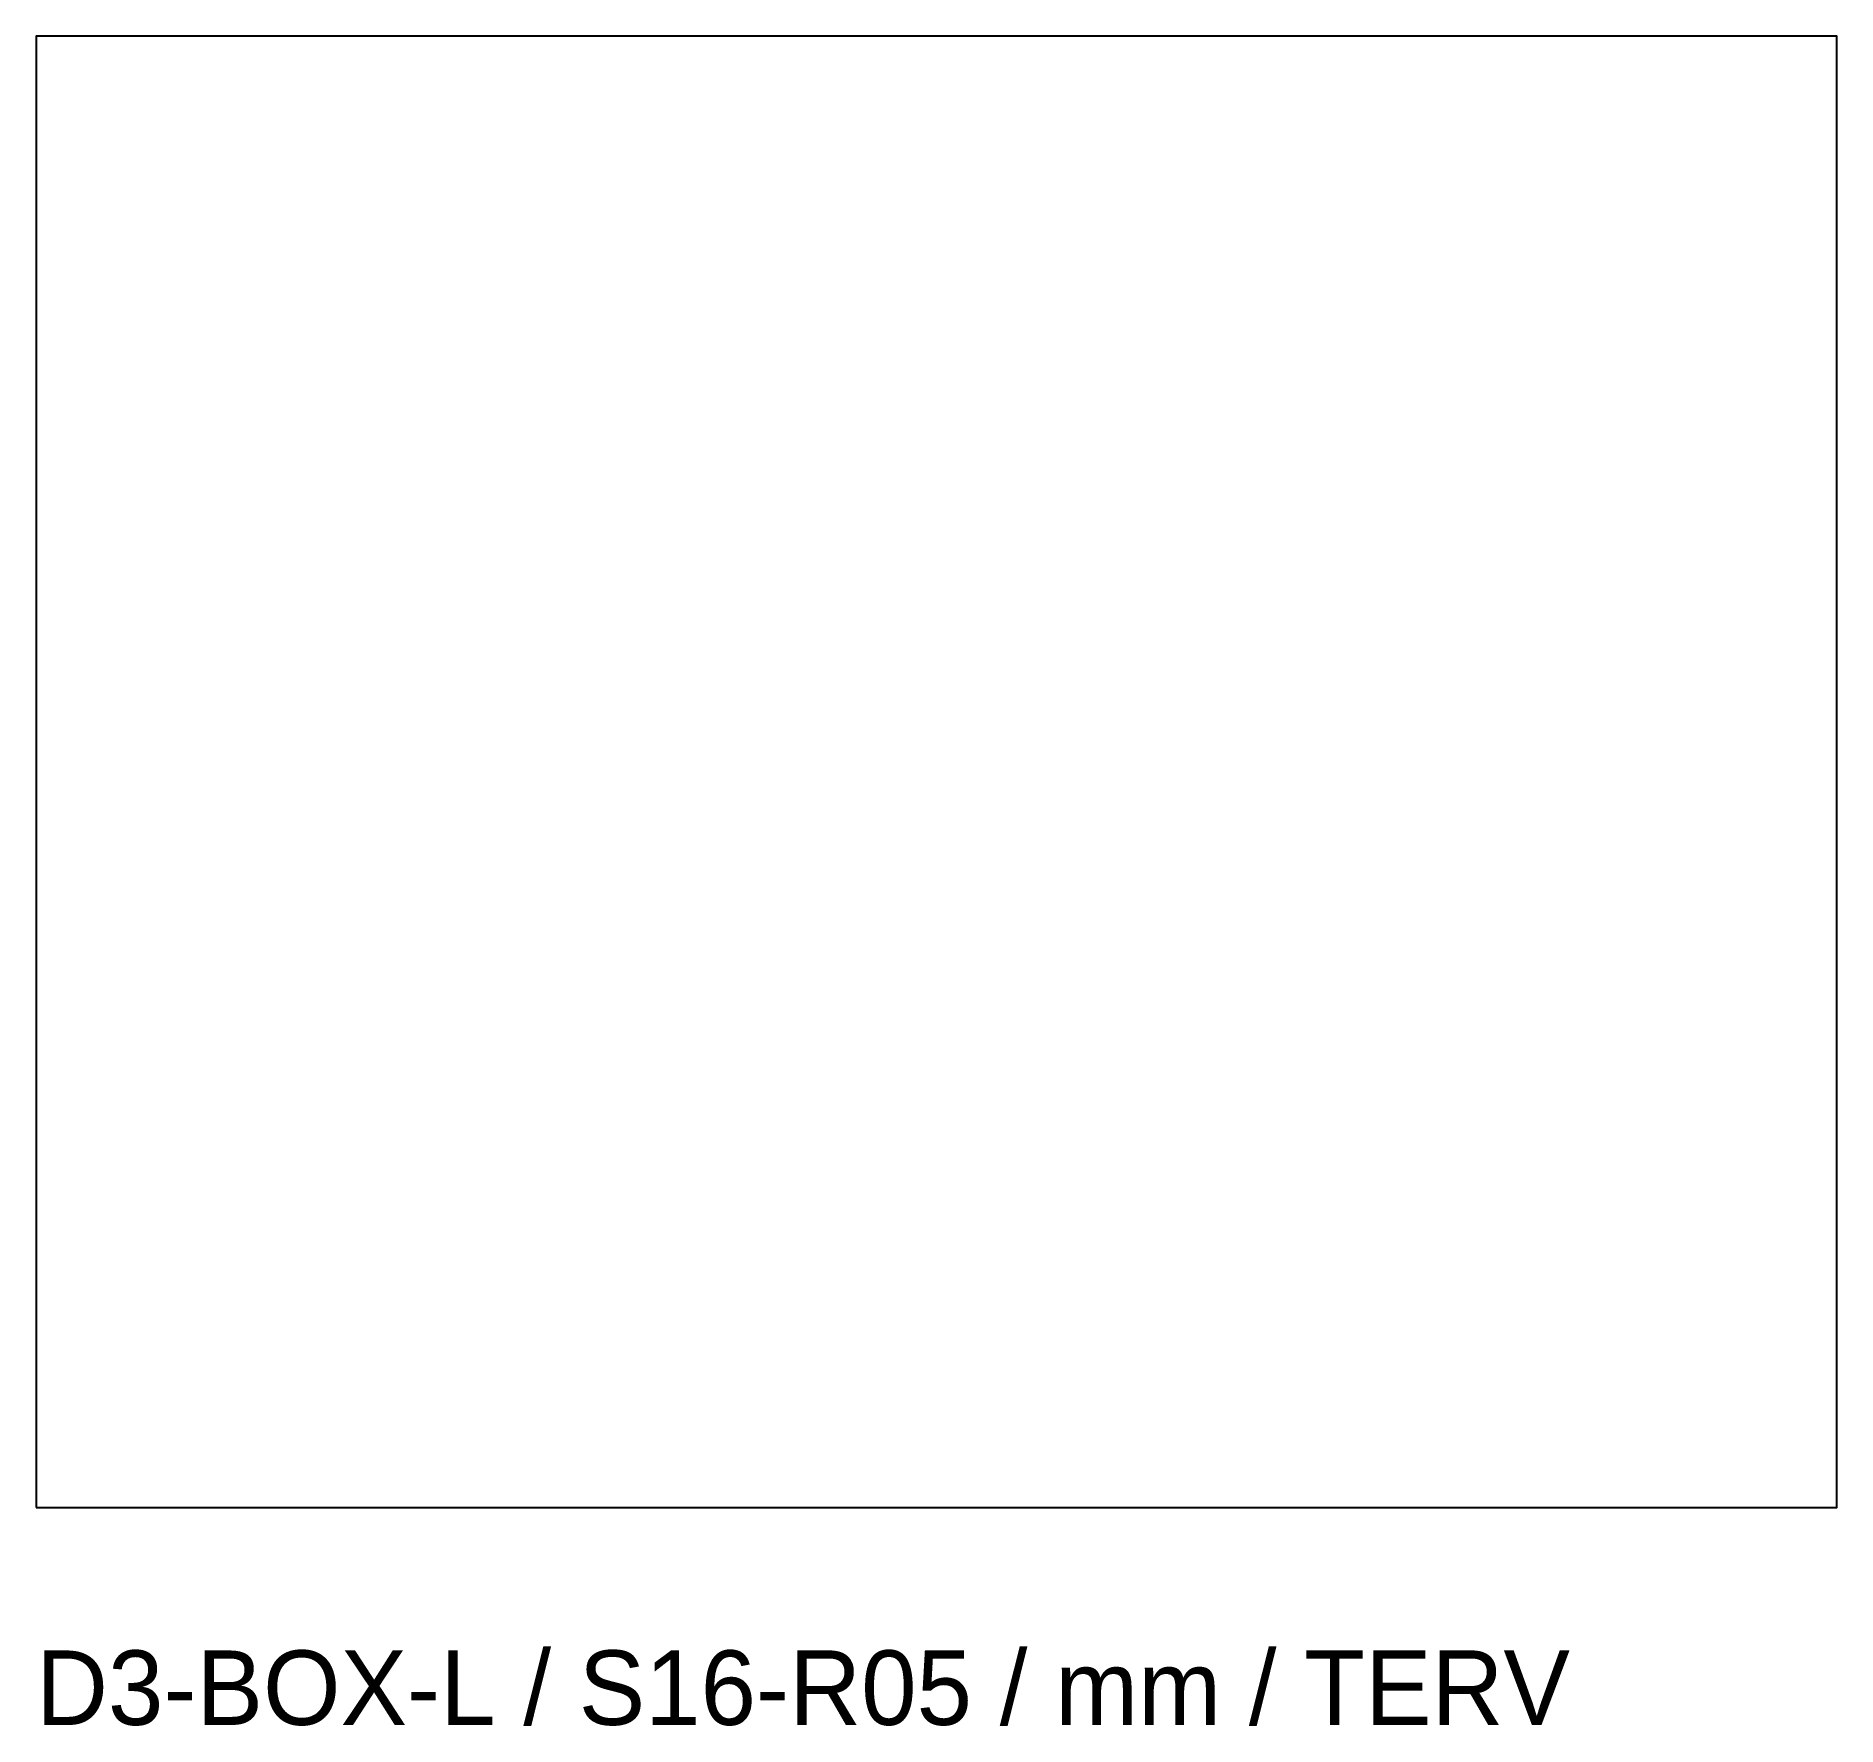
# Model space of a CAD drawing. Header units: millimetres. Extents: x 0 to 290, y -35 to 237.
import ezdxf

# ---------------------------------------------------------------- set-up
doc = ezdxf.new("R2010")
doc.units = ezdxf.units.MM

msp = doc.modelspace()

# ---------------------------------------------------------------- linework, layer by layer
msp.add_lwpolyline([(0, 0), (290, 0), (290, 237), (0, 237)], close=True)

# ---------------------------------------------------------------- texts
msp.add_text('D3-BOX-L / S16-R05 / mm / TERV', height=12).set_placement((0, -35))

doc.saveas('drawing.dxf')
